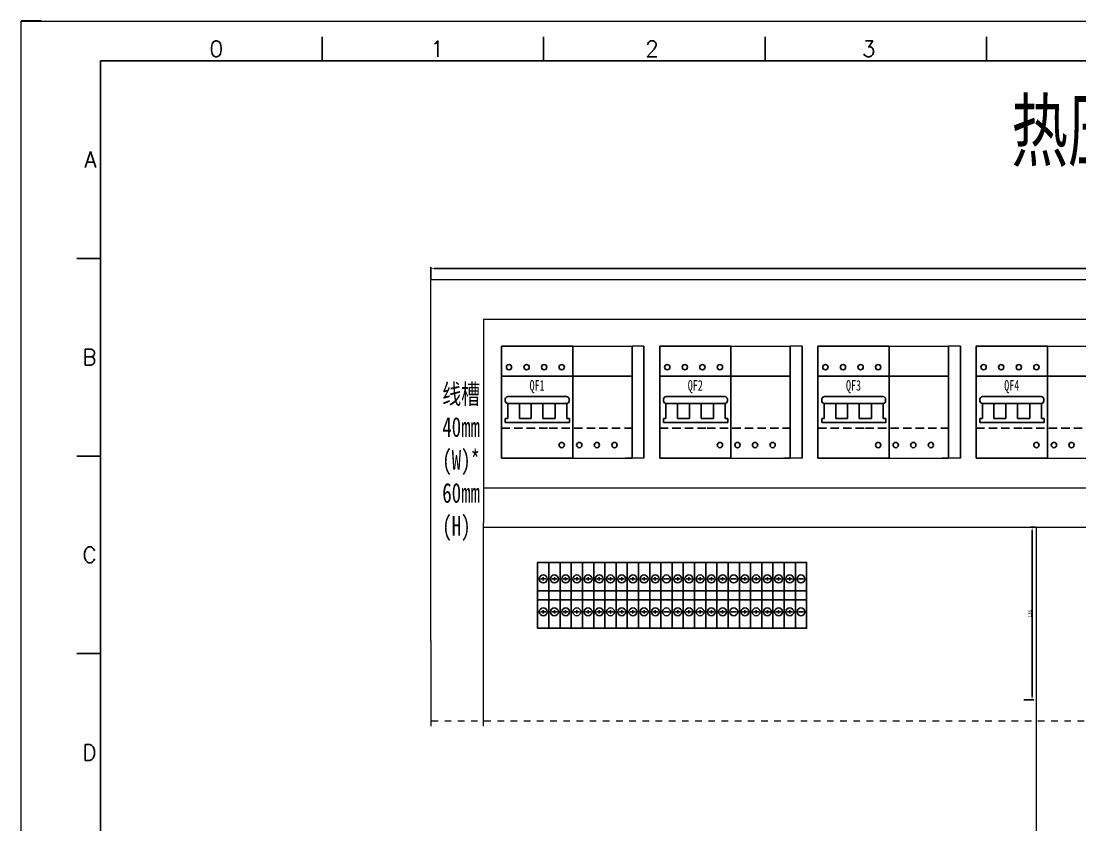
# Model space of a CAD drawing. Extents: x 35123 to 43919, y -4314 to -326.
# Drawn here: x 35327 to 36130, y -936 to -326 of the extents above; entities that cross this region are included whole.
import ezdxf
from ezdxf.enums import TextEntityAlignment as Align

# ---------------------------------------------------------------- set-up
doc = ezdxf.new("R2010")
doc.units = 0
doc.header["$MEASUREMENT"] = 0
doc.linetypes.add('10', pattern=[20, 5, -5, 5, -5])
doc.linetypes.add('HIDDEN', pattern=[9.525, 6.35, -3.175])
doc.layers.add('AE_BOR', color=1, linetype='Continuous')
doc.layers.add('TEXT', color=2, linetype='Continuous')
doc.styles.add('ST', font='SimSun.ttf', dxfattribs={"width": 0.8, "height": 300})
doc.styles.add('WD', font='romans.shx', dxfattribs={"bigfont": 'gbcbig.shx'})
doc.styles.add('宋', font='SimSun.ttf', dxfattribs={"width": 0.7})
doc.dimstyles.new('AM_ISO', dxfattribs={"dimtxt": 2.5, "dimasz": 2.5, "dimexe": 1.25, "dimexo": 0.5, "dimgap": 0.5, "dimtad": 1, "dimdsep": 46, "dimtxsty": 'Standard', "dimcen": 0, "dimclrd": 5, "dimclre": 5, "dimclrt": 1, "dimadec": 0, "dimazin": 2, "dimtp": 0.1, "dimtm": 0.1, "dimtfac": 0.71, "dimtmove": 0, "dimatfit": 3, "dimfxl": 1, "dimtfillclr": 6, "dimlwd": -1, "dimlwe": -1, "dimarcsym": 0})

# ---------------------------------------------------------------- blocks, each defined once
blk = doc.blocks.new('gb_a2_a')
for p, q in [((584, 410), (25, 410)), ((25, 410), (25, 10))]:
    blk.add_line(p, q)
at = {"layer": 'AE_BOR', "lineweight": 30}
blk.add_line((10, 420), (4.93, 420), dxfattribs=at)
at = {"layer": 'AE_BOR', "color": 1, "lineweight": 15}
for p, q in [((4.93, 420), (598.93, 420)), ((4.93, 0), (4.93, 420))]:
    blk.add_line(p, q, dxfattribs=at)
at = {"layer": 'AE_BOR'}
for p, q in [((81, 410), (81, 416)), ((137, 410), (137, 416)), ((193, 410), (193, 416)), ((249, 410), (249, 416)), ((25, 360), (19, 360)), ((25, 310), (19, 310)), ((25, 260), (19, 260))]:
    blk.add_line(p, q, dxfattribs=at)
at = {"layer": 'AE_BOR', "style": 'WD'}
for s, p in [('0', (54.27, 411)), ('1', (110.12, 411)), ('2', (164.42, 411)), ('3', (219.22, 411))]:
    blk.add_text(s, height=4, dxfattribs=at).set_placement(p, align=Align.CENTER)
for s, p in [('A', (24, 385)), ('B', (24, 335)), ('C', (24, 285)), ('D', (24, 235))]:
    blk.add_text(s, height=4, dxfattribs=at).set_placement(p, align=Align.MIDDLE_RIGHT)
blk = doc.blocks.new('*D104')
at = {"color": 5}
for p, q in [((35637.79, -521.92), (35637.79, -512.9)), ((36937.79, -521.92), (36937.79, -512.9)), ((35640.29, -514.15), (36935.29, -514.15))]:
    blk.add_line(p, q, dxfattribs=at)
at = {"color": 5, "lineweight": 0}
for points in [[(35640.29, -513.73), (35640.29, -514.57), (35637.79, -514.15)], [(36935.29, -513.73), (36935.29, -514.57), (36937.79, -514.15)]]:
    blk.add_solid(points, dxfattribs=at)
at = {"layer": 'Defpoints', "color": 0, "lineweight": 0}
for p in [(36937.79, -514.15), (35637.79, -522.42), (36937.79, -522.42)]:
    blk.add_point(p, dxfattribs=at)
at = {"color": 1, "lineweight": 0, "insert": (36287.79, -512.4), "char_height": 2.5, "attachment_point": 5}
blk.add_mtext('1300', dxfattribs=at)
blk = doc.blocks.new('*D122')
at = {"color": 5}
for p, q in [((36096.44, -710.42), (36092.57, -710.42)), ((36093.82, -712.92), (36093.82, -838.92)), ((36087.44, -841.42), (36095.07, -841.42))]:
    blk.add_line(p, q, dxfattribs=at)
at = {"color": 5, "lineweight": 0}
for points in [[(36093.4, -712.92), (36094.23, -712.92), (36093.82, -710.42)], [(36093.4, -838.92), (36094.23, -838.92), (36093.82, -841.42)]]:
    blk.add_solid(points, dxfattribs=at)
at = {"layer": 'Defpoints', "color": 0, "lineweight": 0}
for p in [(36096.94, -710.42), (36086.94, -841.42), (36093.82, -841.42)]:
    blk.add_point(p, dxfattribs=at)
at = {"color": 1, "lineweight": 0, "insert": (36092.07, -775.92), "char_height": 2.5, "attachment_point": 5, "rotation": 90}
blk.add_mtext('131', dxfattribs=at)

msp = doc.modelspace()

# ---------------------------------------------------------------- linework, layer by layer
at = {"lineweight": 0}
for p, q in [((35637.785, -522.415), (36937.785, -522.415)), ((35637.785, -796.415), (35637.785, -522.415)), ((35677.785, -552.415), (36897.785, -552.415)), ((35677.785, -861.415), (35678.025, -552.415)), ((35691.401, -572.932), (35790.401, -572.932)), ((35799.401, -572.932), (35790.401, -572.932)), ((35811.401, -572.932), (35910.401, -572.932)), ((35919.401, -572.932), (35910.401, -572.932)), ((35931.401, -572.932), (36030.401, -572.932)), ((36039.401, -572.932), (36030.401, -572.932)), ((36051.401, -572.932), (36150.401, -572.932)), ((35745.401, -657.932), (35790.401, -657.932)), ((35799.401, -657.932), (35785.279, -657.932)), ((35865.401, -657.932), (35910.401, -657.932)), ((35919.401, -657.932), (35905.279, -657.932)), ((35985.401, -657.932), (36030.401, -657.932)), ((36039.401, -657.932), (36025.279, -657.932)), ((36105.401, -657.932), (36150.401, -657.932)), ((35677.785, -680.415), (36897.785, -680.415)), ((35677.785, -710.415), (36897.785, -710.415)), ((36096.94, -710.415), (36096.94, -1007.352)), ((35637.785, -796.415), (35637.785, -861.415))]:
    msp.add_line(p, q, dxfattribs=at)
at = {"linetype": 'Continuous'}
for p, q in [((35727.401, -572.932), (35691.401, -572.932)), ((35745.401, -572.932), (35727.401, -572.932)), ((35745.401, -642.932), (35745.401, -572.932)), ((35745.401, -585.932), (35745.401, -572.932)), ((35745.401, -585.932), (35745.401, -572.932)), ((35745.401, -572.932), (35745.401, -642.932)), ((35790.401, -642.932), (35790.401, -572.932)), ((35790.401, -572.932), (35790.401, -642.932)), ((35799.401, -642.932), (35799.401, -572.932)), ((35799.401, -572.932), (35799.401, -642.932)), ((35847.401, -572.932), (35811.401, -572.932)), ((35865.401, -572.932), (35847.401, -572.932)), ((35865.401, -642.932), (35865.401, -572.932)), ((35865.401, -585.932), (35865.401, -572.932)), ((35865.401, -585.932), (35865.401, -572.932)), ((35865.401, -572.932), (35865.401, -642.932)), ((35910.401, -642.932), (35910.401, -572.932)), ((35910.401, -572.932), (35910.401, -642.932)), ((35919.401, -642.932), (35919.401, -572.932)), ((35919.401, -572.932), (35919.401, -642.932)), ((35967.401, -572.932), (35931.401, -572.932)), ((35985.401, -572.932), (35967.401, -572.932)), ((35985.401, -642.932), (35985.401, -572.932)), ((35985.401, -585.932), (35985.401, -572.932)), ((35985.401, -585.932), (35985.401, -572.932)), ((35985.401, -572.932), (35985.401, -642.932)), ((36030.401, -642.932), (36030.401, -572.932)), ((36030.401, -572.932), (36030.401, -642.932)), ((36039.401, -642.932), (36039.401, -572.932)), ((36039.401, -572.932), (36039.401, -642.932)), ((36087.401, -572.932), (36051.401, -572.932)), ((36105.401, -572.932), (36087.401, -572.932)), ((36105.401, -642.932), (36105.401, -572.932)), ((36105.401, -585.932), (36105.401, -572.932)), ((36105.401, -585.932), (36105.401, -572.932)), ((36105.401, -572.932), (36105.401, -642.932)), ((35691.401, -587.932), (35691.401, -657.932)), ((35811.401, -587.932), (35811.401, -657.932)), ((35931.401, -587.932), (35931.401, -657.932)), ((36051.401, -587.932), (36051.401, -657.932)), ((35691.401, -595.76), (35727.401, -595.76)), ((35727.401, -595.76), (35790.401, -595.76)), ((35811.401, -595.76), (35847.401, -595.76)), ((35847.401, -595.76), (35910.401, -595.76)), ((35931.401, -595.76), (35967.401, -595.76)), ((35967.401, -595.76), (36030.401, -595.76)), ((36051.401, -595.76), (36087.401, -595.76)), ((36087.401, -595.76), (36150.401, -595.76)), ((35691.401, -657.932), (35727.401, -657.932)), ((35727.401, -657.932), (35745.401, -657.932)), ((35811.401, -657.932), (35847.401, -657.932)), ((35847.401, -657.932), (35865.401, -657.932)), ((35931.401, -657.932), (35967.401, -657.932)), ((35967.401, -657.932), (35985.401, -657.932)), ((36051.401, -657.932), (36087.401, -657.932)), ((36087.401, -657.932), (36105.401, -657.932))]:
    msp.add_line(p, q, dxfattribs=at)
for p, q in [((35691.401, -587.932), (35691.401, -572.932)), ((35745.401, -572.932), (35745.401, -592.932)), ((35811.401, -587.932), (35811.401, -572.932)), ((35865.401, -572.932), (35865.401, -592.932)), ((35931.401, -587.932), (35931.401, -572.932)), ((35985.401, -572.932), (35985.401, -592.932)), ((36051.401, -587.932), (36051.401, -572.932)), ((36105.401, -572.932), (36105.401, -592.932)), ((35745.401, -600.432), (35745.401, -593.432)), ((35745.401, -600.432), (35745.401, -593.432)), ((35865.401, -600.432), (35865.401, -593.432)), ((35865.401, -600.432), (35865.401, -593.432)), ((35985.401, -600.432), (35985.401, -593.432)), ((35985.401, -600.432), (35985.401, -593.432)), ((36105.401, -600.432), (36105.401, -593.432)), ((36105.401, -600.432), (36105.401, -593.432)), ((35694.276, -614.483), (35694.276, -613.255)), ((35696.08, -616.483), (35696.08, -627.839)), ((35696.276, -611.255), (35714.074, -611.255)), ((35714.074, -616.483), (35696.276, -616.483)), ((35704.922, -616.483), (35704.922, -627.839)), ((35713.879, -616.483), (35713.879, -627.839)), ((35732.276, -611.255), (35714.074, -611.255)), ((35714.074, -616.483), (35732.276, -616.483)), ((35722.721, -616.483), (35722.721, -627.839)), ((35732.08, -616.483), (35732.08, -627.839)), ((35732.276, -611.255), (35740.727, -611.255)), ((35740.727, -616.483), (35732.276, -616.483)), ((35740.922, -616.483), (35740.922, -627.839)), ((35742.727, -613.255), (35742.727, -614.483)), ((35814.276, -614.483), (35814.276, -613.255)), ((35816.08, -616.483), (35816.08, -627.839)), ((35816.276, -611.255), (35834.074, -611.255)), ((35834.074, -616.483), (35816.276, -616.483)), ((35824.922, -616.483), (35824.922, -627.839)), ((35833.879, -616.483), (35833.879, -627.839)), ((35852.276, -611.255), (35834.074, -611.255)), ((35834.074, -616.483), (35852.276, -616.483)), ((35842.721, -616.483), (35842.721, -627.839)), ((35852.08, -616.483), (35852.08, -627.839)), ((35852.276, -611.255), (35860.727, -611.255)), ((35860.727, -616.483), (35852.276, -616.483)), ((35860.922, -616.483), (35860.922, -627.839)), ((35862.727, -613.255), (35862.727, -614.483)), ((35934.276, -614.483), (35934.276, -613.255)), ((35936.08, -616.483), (35936.08, -627.839)), ((35936.276, -611.255), (35954.074, -611.255)), ((35954.074, -616.483), (35936.276, -616.483)), ((35944.922, -616.483), (35944.922, -627.839)), ((35953.879, -616.483), (35953.879, -627.839)), ((35972.276, -611.255), (35954.074, -611.255)), ((35954.074, -616.483), (35972.276, -616.483)), ((35962.721, -616.483), (35962.721, -627.839)), ((35972.08, -616.483), (35972.08, -627.839)), ((35972.276, -611.255), (35980.727, -611.255)), ((35980.727, -616.483), (35972.276, -616.483)), ((35980.922, -616.483), (35980.922, -627.839)), ((35982.727, -613.255), (35982.727, -614.483)), ((36054.276, -614.483), (36054.276, -613.255)), ((36056.08, -616.483), (36056.08, -627.839)), ((36056.276, -611.255), (36074.074, -611.255)), ((36074.074, -616.483), (36056.276, -616.483)), ((36064.922, -616.483), (36064.922, -627.839)), ((36073.879, -616.483), (36073.879, -627.839)), ((36092.276, -611.255), (36074.074, -611.255)), ((36074.074, -616.483), (36092.276, -616.483)), ((36082.721, -616.483), (36082.721, -627.839)), ((36092.08, -616.483), (36092.08, -627.839)), ((36092.276, -611.255), (36100.727, -611.255)), ((36100.727, -616.483), (36092.276, -616.483)), ((36100.922, -616.483), (36100.922, -627.839)), ((36102.727, -613.255), (36102.727, -614.483)), ((35696.08, -627.839), (35694.276, -627.839)), ((35694.276, -627.839), (35694.276, -630.903)), ((35694.276, -630.903), (35709.401, -630.903)), ((35704.922, -627.839), (35709.401, -627.839)), ((35713.879, -627.839), (35709.401, -627.839)), ((35730.276, -630.903), (35709.401, -630.903)), ((35722.721, -627.839), (35730.276, -627.839)), ((35732.08, -627.839), (35730.276, -627.839)), ((35730.276, -630.903), (35742.933, -630.903)), ((35740.922, -627.839), (35742.933, -627.839)), ((35816.08, -627.839), (35814.276, -627.839)), ((35814.276, -627.839), (35814.276, -630.903)), ((35814.276, -630.903), (35829.401, -630.903)), ((35824.922, -627.839), (35829.401, -627.839)), ((35833.879, -627.839), (35829.401, -627.839)), ((35850.276, -630.903), (35829.401, -630.903)), ((35842.721, -627.839), (35850.276, -627.839)), ((35852.08, -627.839), (35850.276, -627.839)), ((35850.276, -630.903), (35862.933, -630.903)), ((35860.922, -627.839), (35862.933, -627.839)), ((35936.08, -627.839), (35934.276, -627.839)), ((35934.276, -627.839), (35934.276, -630.903)), ((35934.276, -630.903), (35949.401, -630.903)), ((35944.922, -627.839), (35949.401, -627.839)), ((35953.879, -627.839), (35949.401, -627.839)), ((35970.276, -630.903), (35949.401, -630.903)), ((35962.721, -627.839), (35970.276, -627.839)), ((35972.08, -627.839), (35970.276, -627.839)), ((35970.276, -630.903), (35982.933, -630.903)), ((35980.922, -627.839), (35982.933, -627.839)), ((36056.08, -627.839), (36054.276, -627.839)), ((36054.276, -627.839), (36054.276, -630.903)), ((36054.276, -630.903), (36069.401, -630.903)), ((36064.922, -627.839), (36069.401, -627.839)), ((36073.879, -627.839), (36069.401, -627.839)), ((36090.276, -630.903), (36069.401, -630.903)), ((36082.721, -627.839), (36090.276, -627.839)), ((36092.08, -627.839), (36090.276, -627.839)), ((36090.276, -630.903), (36102.933, -630.903)), ((36100.922, -627.839), (36102.933, -627.839)), ((35745.401, -635.432), (35745.401, -642.432)), ((35865.401, -635.432), (35865.401, -642.432)), ((35985.401, -635.432), (35985.401, -642.432)), ((36105.401, -635.432), (36105.401, -642.432)), ((35745.401, -642.932), (35745.401, -657.932)), ((35790.401, -642.932), (35790.401, -657.932)), ((35799.401, -642.932), (35799.401, -657.932)), ((35865.401, -642.932), (35865.401, -657.932)), ((35910.401, -642.932), (35910.401, -657.932)), ((35919.401, -642.932), (35919.401, -657.932)), ((35985.401, -642.932), (35985.401, -657.932)), ((36030.401, -642.932), (36030.401, -657.932)), ((36039.401, -642.932), (36039.401, -657.932)), ((36105.401, -642.932), (36105.401, -657.932)), ((35723.034, -749.593), (35721.034, -749.593)), ((35721.034, -749.593), (35725.034, -749.593)), ((35723.034, -749.593), (35723.034, -748.393)), ((35723.034, -748.393), (35723.034, -750.793)), ((35731.534, -749.593), (35729.534, -749.593)), ((35729.534, -749.593), (35733.534, -749.593)), ((35731.534, -749.593), (35731.534, -748.393)), ((35731.534, -748.393), (35731.534, -750.793)), ((35740.034, -749.593), (35738.034, -749.593)), ((35738.034, -749.593), (35742.034, -749.593)), ((35740.034, -749.593), (35740.034, -748.393)), ((35740.034, -748.393), (35740.034, -750.793)), ((35748.534, -749.593), (35746.534, -749.593)), ((35746.534, -749.593), (35750.534, -749.593)), ((35748.534, -749.593), (35748.534, -748.393)), ((35748.534, -748.393), (35748.534, -750.793)), ((35757.034, -749.593), (35755.034, -749.593)), ((35755.034, -749.593), (35759.034, -749.593)), ((35757.034, -749.593), (35757.034, -748.393)), ((35757.034, -748.393), (35757.034, -750.793)), ((35765.534, -749.593), (35763.534, -749.593)), ((35763.534, -749.593), (35767.534, -749.593)), ((35765.534, -749.593), (35765.534, -748.393)), ((35765.534, -748.393), (35765.534, -750.793)), ((35774.034, -749.593), (35772.034, -749.593)), ((35772.034, -749.593), (35776.034, -749.593)), ((35774.034, -749.593), (35774.034, -748.393)), ((35774.034, -748.393), (35774.034, -750.793)), ((35782.534, -749.593), (35780.534, -749.593)), ((35780.534, -749.593), (35784.534, -749.593)), ((35782.534, -749.593), (35782.534, -748.393)), ((35782.534, -748.393), (35782.534, -750.793)), ((35791.034, -749.593), (35789.034, -749.593)), ((35789.034, -749.593), (35793.034, -749.593)), ((35791.034, -749.593), (35791.034, -748.393)), ((35791.034, -748.393), (35791.034, -750.793)), ((35799.534, -749.593), (35797.534, -749.593)), ((35797.534, -749.593), (35801.534, -749.593)), ((35799.534, -749.593), (35799.534, -748.393)), ((35799.534, -748.393), (35799.534, -750.793)), ((35808.034, -749.593), (35806.034, -749.593)), ((35806.034, -749.593), (35810.034, -749.593)), ((35808.034, -749.593), (35808.034, -748.393)), ((35808.034, -748.393), (35808.034, -750.793)), ((35816.534, -749.593), (35814.534, -749.593)), ((35814.534, -749.593), (35818.534, -749.593)), ((35825.034, -749.593), (35823.034, -749.593)), ((35823.034, -749.593), (35827.034, -749.593)), ((35825.034, -749.593), (35825.034, -748.393)), ((35825.034, -748.393), (35825.034, -750.793)), ((35833.534, -749.593), (35831.534, -749.593)), ((35831.534, -749.593), (35835.534, -749.593)), ((35833.534, -749.593), (35833.534, -748.393)), ((35833.534, -748.393), (35833.534, -750.793)), ((35842.034, -749.593), (35840.034, -749.593)), ((35840.034, -749.593), (35844.034, -749.593)), ((35842.034, -749.593), (35842.034, -748.393)), ((35842.034, -748.393), (35842.034, -750.793)), ((35850.534, -749.593), (35848.534, -749.593)), ((35848.534, -749.593), (35852.534, -749.593)), ((35850.534, -749.593), (35850.534, -748.393)), ((35850.534, -748.393), (35850.534, -750.793)), ((35859.034, -749.593), (35857.034, -749.593)), ((35857.034, -749.593), (35861.034, -749.593)), ((35859.034, -749.593), (35859.034, -748.393)), ((35859.034, -748.393), (35859.034, -750.793)), ((35867.534, -749.593), (35865.534, -749.593)), ((35865.534, -749.593), (35869.534, -749.593)), ((35876.034, -749.593), (35874.034, -749.593)), ((35874.034, -749.593), (35878.034, -749.593)), ((35876.034, -749.593), (35876.034, -748.393)), ((35876.034, -748.393), (35876.034, -750.793)), ((35884.534, -749.593), (35882.534, -749.593)), ((35882.534, -749.593), (35886.534, -749.593)), ((35884.534, -749.593), (35884.534, -748.393)), ((35884.534, -748.393), (35884.534, -750.793)), ((35893.034, -749.593), (35891.034, -749.593)), ((35891.034, -749.593), (35895.034, -749.593)), ((35893.034, -749.593), (35893.034, -748.393)), ((35893.034, -748.393), (35893.034, -750.793)), ((35901.534, -749.593), (35899.534, -749.593)), ((35899.534, -749.593), (35903.534, -749.593)), ((35901.534, -749.593), (35901.534, -748.393)), ((35901.534, -748.393), (35901.534, -750.793)), ((35910.034, -749.593), (35908.034, -749.593)), ((35908.034, -749.593), (35912.034, -749.593)), ((35910.034, -749.593), (35910.034, -748.393)), ((35910.034, -748.393), (35910.034, -750.793)), ((35918.534, -749.593), (35916.534, -749.593)), ((35916.534, -749.593), (35920.534, -749.593)), ((35718.784, -758.593), (35922.784, -758.593)), ((35718.784, -765.593), (35922.784, -765.593)), ((35723.034, -774.593), (35721.034, -774.593)), ((35721.034, -774.593), (35725.034, -774.593)), ((35723.034, -775.793), (35723.034, -773.393)), ((35723.034, -774.593), (35723.034, -775.793)), ((35731.534, -774.593), (35729.534, -774.593)), ((35729.534, -774.593), (35733.534, -774.593)), ((35731.534, -775.793), (35731.534, -773.393)), ((35731.534, -774.593), (35731.534, -775.793)), ((35740.034, -774.593), (35738.034, -774.593)), ((35738.034, -774.593), (35742.034, -774.593)), ((35740.034, -775.793), (35740.034, -773.393)), ((35740.034, -774.593), (35740.034, -775.793)), ((35748.534, -774.593), (35746.534, -774.593)), ((35746.534, -774.593), (35750.534, -774.593)), ((35748.534, -775.793), (35748.534, -773.393)), ((35748.534, -774.593), (35748.534, -775.793)), ((35757.034, -774.593), (35755.034, -774.593)), ((35755.034, -774.593), (35759.034, -774.593)), ((35757.034, -775.793), (35757.034, -773.393)), ((35757.034, -774.593), (35757.034, -775.793)), ((35765.534, -774.593), (35763.534, -774.593)), ((35763.534, -774.593), (35767.534, -774.593)), ((35765.534, -775.793), (35765.534, -773.393)), ((35765.534, -774.593), (35765.534, -775.793)), ((35774.034, -774.593), (35772.034, -774.593)), ((35772.034, -774.593), (35776.034, -774.593)), ((35774.034, -775.793), (35774.034, -773.393)), ((35774.034, -774.593), (35774.034, -775.793)), ((35782.534, -774.593), (35780.534, -774.593)), ((35780.534, -774.593), (35784.534, -774.593)), ((35782.534, -775.793), (35782.534, -773.393)), ((35782.534, -774.593), (35782.534, -775.793)), ((35791.034, -774.593), (35789.034, -774.593)), ((35789.034, -774.593), (35793.034, -774.593)), ((35791.034, -775.793), (35791.034, -773.393)), ((35791.034, -774.593), (35791.034, -775.793)), ((35799.534, -774.593), (35797.534, -774.593)), ((35797.534, -774.593), (35801.534, -774.593)), ((35799.534, -775.793), (35799.534, -773.393)), ((35799.534, -774.593), (35799.534, -775.793)), ((35808.034, -774.593), (35806.034, -774.593)), ((35806.034, -774.593), (35810.034, -774.593)), ((35808.034, -775.793), (35808.034, -773.393)), ((35808.034, -774.593), (35808.034, -775.793)), ((35816.534, -774.593), (35814.534, -774.593)), ((35814.534, -774.593), (35818.534, -774.593)), ((35825.034, -774.593), (35823.034, -774.593)), ((35823.034, -774.593), (35827.034, -774.593)), ((35825.034, -775.793), (35825.034, -773.393)), ((35825.034, -774.593), (35825.034, -775.793)), ((35833.534, -774.593), (35831.534, -774.593)), ((35831.534, -774.593), (35835.534, -774.593)), ((35833.534, -775.793), (35833.534, -773.393)), ((35833.534, -774.593), (35833.534, -775.793)), ((35842.034, -774.593), (35840.034, -774.593)), ((35840.034, -774.593), (35844.034, -774.593)), ((35842.034, -775.793), (35842.034, -773.393)), ((35842.034, -774.593), (35842.034, -775.793)), ((35850.534, -774.593), (35848.534, -774.593)), ((35848.534, -774.593), (35852.534, -774.593)), ((35850.534, -775.793), (35850.534, -773.393)), ((35850.534, -774.593), (35850.534, -775.793)), ((35859.034, -774.593), (35857.034, -774.593)), ((35857.034, -774.593), (35861.034, -774.593)), ((35859.034, -775.793), (35859.034, -773.393)), ((35859.034, -774.593), (35859.034, -775.793)), ((35867.534, -774.593), (35865.534, -774.593)), ((35865.534, -774.593), (35869.534, -774.593)), ((35876.034, -774.593), (35874.034, -774.593)), ((35874.034, -774.593), (35878.034, -774.593)), ((35876.034, -775.793), (35876.034, -773.393)), ((35876.034, -774.593), (35876.034, -775.793)), ((35884.534, -774.593), (35882.534, -774.593)), ((35882.534, -774.593), (35886.534, -774.593)), ((35884.534, -775.793), (35884.534, -773.393)), ((35884.534, -774.593), (35884.534, -775.793)), ((35893.034, -774.593), (35891.034, -774.593)), ((35891.034, -774.593), (35895.034, -774.593)), ((35893.034, -775.793), (35893.034, -773.393)), ((35893.034, -774.593), (35893.034, -775.793)), ((35901.534, -774.593), (35899.534, -774.593)), ((35899.534, -774.593), (35903.534, -774.593)), ((35901.534, -775.793), (35901.534, -773.393)), ((35901.534, -774.593), (35901.534, -775.793)), ((35910.034, -774.593), (35908.034, -774.593)), ((35908.034, -774.593), (35912.034, -774.593)), ((35910.034, -775.793), (35910.034, -773.393)), ((35910.034, -774.593), (35910.034, -775.793)), ((35918.534, -774.593), (35916.534, -774.593)), ((35916.534, -774.593), (35920.534, -774.593))]:
    msp.add_line(p, q)
at = {"linetype": 'HIDDEN'}
for p, q in [((35691.401, -635.105), (35727.401, -635.105)), ((35727.401, -635.105), (35790.401, -635.105)), ((35811.401, -635.105), (35847.401, -635.105)), ((35847.401, -635.105), (35910.401, -635.105)), ((35931.401, -635.105), (35967.401, -635.105)), ((35967.401, -635.105), (36030.401, -635.105)), ((36051.401, -635.105), (36087.401, -635.105)), ((36087.401, -635.105), (36150.401, -635.105))]:
    msp.add_line(p, q, dxfattribs=at)
at = {"linetype": '10', "lineweight": 0}
msp.add_line((35638.285, -857.415), (36897.785, -857.415), dxfattribs=at)
at = {"linetype": 'Continuous'}
for points in [[(35718.784, -787.093), (35727.284, -787.093), (35727.284, -737.093), (35718.784, -737.093)], [(35727.284, -787.093), (35735.784, -787.093), (35735.784, -737.093), (35727.284, -737.093)], [(35735.784, -787.093), (35744.284, -787.093), (35744.284, -737.093), (35735.784, -737.093)], [(35744.284, -787.093), (35752.784, -787.093), (35752.784, -737.093), (35744.284, -737.093)], [(35752.784, -787.093), (35761.284, -787.093), (35761.284, -737.093), (35752.784, -737.093)], [(35761.284, -787.093), (35769.784, -787.093), (35769.784, -737.093), (35761.284, -737.093)], [(35769.784, -787.093), (35778.284, -787.093), (35778.284, -737.093), (35769.784, -737.093)], [(35778.284, -787.093), (35786.784, -787.093), (35786.784, -737.093), (35778.284, -737.093)], [(35786.784, -787.093), (35795.284, -787.093), (35795.284, -737.093), (35786.784, -737.093)], [(35795.284, -787.093), (35803.784, -787.093), (35803.784, -737.093), (35795.284, -737.093)], [(35803.784, -787.093), (35812.284, -787.093), (35812.284, -737.093), (35803.784, -737.093)], [(35812.284, -787.093), (35820.784, -787.093), (35820.784, -737.093), (35812.284, -737.093)], [(35820.784, -787.093), (35829.284, -787.093), (35829.284, -737.093), (35820.784, -737.093)], [(35829.284, -787.093), (35837.784, -787.093), (35837.784, -737.093), (35829.284, -737.093)], [(35837.784, -787.093), (35846.284, -787.093), (35846.284, -737.093), (35837.784, -737.093)], [(35846.284, -787.093), (35854.784, -787.093), (35854.784, -737.093), (35846.284, -737.093)], [(35854.784, -787.093), (35863.284, -787.093), (35863.284, -737.093), (35854.784, -737.093)], [(35863.284, -787.093), (35871.784, -787.093), (35871.784, -737.093), (35863.284, -737.093)], [(35871.784, -787.093), (35880.284, -787.093), (35880.284, -737.093), (35871.784, -737.093)], [(35880.284, -787.093), (35888.784, -787.093), (35888.784, -737.093), (35880.284, -737.093)], [(35888.784, -787.093), (35897.284, -787.093), (35897.284, -737.093), (35888.784, -737.093)], [(35897.284, -787.093), (35905.784, -787.093), (35905.784, -737.093), (35897.284, -737.093)], [(35905.784, -787.093), (35914.284, -787.093), (35914.284, -737.093), (35905.784, -737.093)], [(35914.284, -787.093), (35922.784, -787.093), (35922.784, -737.093), (35914.284, -737.093)]]:
    msp.add_lwpolyline(points, close=True, dxfattribs=at)
for centre in [(35697.07, -588.906), (35710.401, -588.906), (35723.731, -588.906), (35737.062, -588.906), (35817.07, -588.906), (35830.401, -588.906), (35843.731, -588.906), (35857.062, -588.906), (35937.07, -588.906), (35950.401, -588.906), (35963.731, -588.906), (35977.062, -588.906), (36057.07, -588.906), (36070.401, -588.906), (36083.731, -588.906), (36097.062, -588.906), (35737.061, -648.043), (35750.392, -648.043), (35763.722, -648.043), (35777.053, -648.043), (35857.061, -648.043), (35870.392, -648.043), (35883.722, -648.043), (35897.053, -648.043), (35977.061, -648.043), (35990.392, -648.043), (36003.722, -648.043), (36017.053, -648.043), (36097.061, -648.043), (36110.392, -648.043), (36123.722, -648.043)]:
    msp.add_circle(centre, 2.01, dxfattribs=at)
for centre in [(35723.034, -749.593), (35731.534, -749.593), (35740.034, -749.593), (35748.534, -749.593), (35757.034, -749.593), (35765.534, -749.593), (35774.034, -749.593), (35782.534, -749.593), (35791.034, -749.593), (35799.534, -749.593), (35808.034, -749.593), (35816.534, -749.593), (35825.034, -749.593), (35833.534, -749.593), (35842.034, -749.593), (35850.534, -749.593), (35859.034, -749.593), (35867.534, -749.593), (35876.034, -749.593), (35884.534, -749.593), (35893.034, -749.593), (35901.534, -749.593), (35910.034, -749.593), (35918.534, -749.593), (35723.034, -774.593), (35731.534, -774.593), (35740.034, -774.593), (35748.534, -774.593), (35757.034, -774.593), (35765.534, -774.593), (35774.034, -774.593), (35782.534, -774.593), (35791.034, -774.593), (35799.534, -774.593), (35808.034, -774.593), (35816.534, -774.593), (35825.034, -774.593), (35833.534, -774.593), (35842.034, -774.593), (35850.534, -774.593), (35859.034, -774.593), (35867.534, -774.593), (35876.034, -774.593), (35884.534, -774.593), (35893.034, -774.593), (35901.534, -774.593), (35910.034, -774.593), (35918.534, -774.593)]:
    msp.add_circle(centre, 3)
for centre, start, end in [((35696.276, -613.255), 90, 180), ((35696.276, -614.483), 180, 270), ((35740.727, -613.255), 0, 90), ((35740.727, -614.483), 270, 0), ((35816.276, -613.255), 90, 180), ((35816.276, -614.483), 180, 270), ((35860.727, -613.255), 0, 90), ((35860.727, -614.483), 270, 0), ((35936.276, -613.255), 90, 180), ((35936.276, -614.483), 180, 270), ((35980.727, -613.255), 0, 90), ((35980.727, -614.483), 270, 0), ((36056.276, -613.255), 90, 180), ((36056.276, -614.483), 180, 270), ((36100.727, -613.255), 0, 90), ((36100.727, -614.483), 270, 0)]:
    msp.add_arc(centre, 2, start, end)
at = {"layer": 'TEXT', "linetype": 'Continuous'}
for p, q in [((35745.401, -572.932), (35745.401, -642.932)), ((35790.401, -572.932), (35790.401, -642.932)), ((35799.401, -572.932), (35799.401, -642.932)), ((35865.401, -572.932), (35865.401, -642.932)), ((35910.401, -572.932), (35910.401, -642.932)), ((35919.401, -572.932), (35919.401, -642.932)), ((35985.401, -572.932), (35985.401, -642.932)), ((36030.401, -572.932), (36030.401, -642.932)), ((36039.401, -572.932), (36039.401, -642.932)), ((36105.401, -572.932), (36105.401, -642.932)), ((35742.933, -630.903), (35742.933, -627.839)), ((35862.933, -630.903), (35862.933, -627.839)), ((35982.933, -630.903), (35982.933, -627.839)), ((36102.933, -630.903), (36102.933, -627.839))]:
    msp.add_line(p, q, dxfattribs=at)

# ---------------------------------------------------------------- block references
at = {"xscale": 3, "yscale": 3, "zscale": 3}
msp.add_blockref('gb_a2_a', (35312.251, -1586.326), dxfattribs=at)

# ---------------------------------------------------------------- texts
at = {"lineweight": 0, "attachment_point": 1, "style": '宋'}
for s, insert, char_height, width in [('热压机下方B侧', (36078.134, -386.858), 45, 555.59453), ('线槽\\P40mm\\P(W)*\\P60mm\\P(H)', (35646.458, -601.792), 15, 91.14982)]:
    msp.add_mtext(s, dxfattribs=dict(at, insert=insert, char_height=char_height, width=width))
at = {"layer": 'TEXT', "color": 0, "style": 'ST', "width": 0.7}
for s, p in [('QF1', (35712.661, -606.714)), ('QF2', (35832.661, -606.714)), ('QF3', (35952.661, -606.714)), ('QF4', (36072.661, -606.714))]:
    msp.add_text(s, height=8, dxfattribs=at).set_placement(p)

# ---------------------------------------------------------------- dimensions: what is measured, and where the dimension line sits
at = {"lineweight": 0}
dim = msp.add_linear_dim(base=(36937.785, -514.15), p1=(35637.785, -522.415), p2=(36937.785, -522.415), dimstyle='AM_ISO', dxfattribs=at)
dim.commit()
dim.dimension.update_dxf_attribs({"geometry": '*D104', "text_midpoint": (36287.785, -512.4)})
dim = msp.add_linear_dim(base=(36093.816, -841.415), p1=(36096.94, -710.415), p2=(36086.94, -841.415), angle=90, dimstyle='AM_ISO', dxfattribs=at)
dim.commit()
dim.dimension.update_dxf_attribs({"geometry": '*D122', "text_midpoint": (36092.066, -775.915)})

doc.saveas('drawing.dxf')
